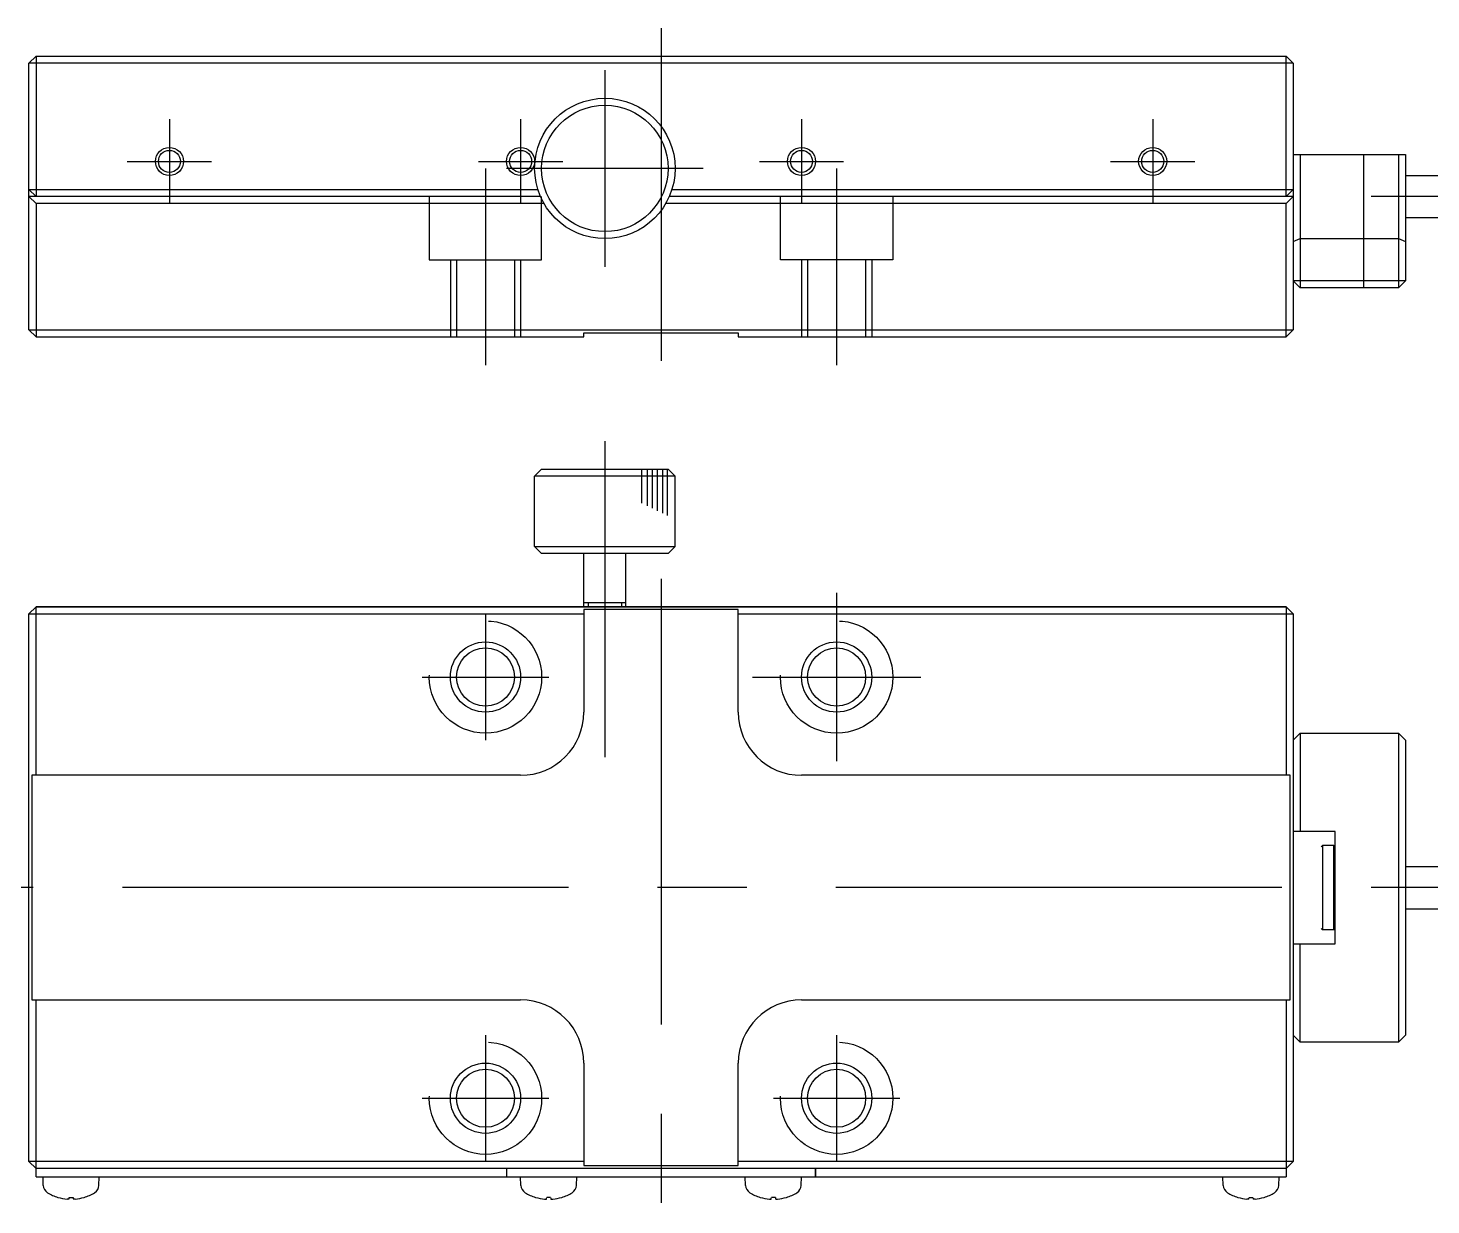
# Model space of a CAD drawing. Extents: x 1 to 272, y 0 to 189.
# Drawn here: x 91.2 to 191.1, y 10.2 to 94 of the extents above; entities that cross this region are included whole.
import ezdxf

# ---------------------------------------------------------------- set-up
doc = ezdxf.new("R2010")
doc.units = 0
doc.linetypes.add('CENTER', pattern=[50.8, 31.75, -6.35, 6.35, -6.35])
doc.linetypes.add('DASHED', pattern=[19.05, 12.7, -6.35])
doc.layers.get('0').update_dxf_attribs({"linetype": 'CONTINUOUS'})
doc.layers.add('CENTER', color=1, linetype='CENTER')

msp = doc.modelspace()

# ---------------------------------------------------------------- linework, layer by layer
at = {"color": 7, "linetype": 'CONTINUOUS'}
for p, q in [((91.265, 91.514), (91.765, 92.014)), ((91.765, 92.014), (180.765, 92.014)), ((91.765, 92.014), (91.765, 82.014)), ((180.765, 92.014), (181.265, 91.514)), ((180.765, 82.014), (180.765, 92.014)), ((91.265, 72.514), (91.265, 91.514)), ((181.265, 91.514), (91.265, 91.514)), ((181.265, 91.514), (181.265, 72.514)), ((181.265, 85.014), (189.265, 85.014)), ((181.765, 85.014), (181.765, 75.514)), ((186.265, 85.014), (186.265, 75.514)), ((188.765, 85.014), (188.765, 75.514)), ((189.265, 85.014), (189.265, 76.014)), ((189.265, 83.514), (217.765, 83.514)), ((91.765, 82.014), (91.265, 82.514)), ((91.265, 82.514), (127.495, 82.514)), ((127.682, 82.014), (91.265, 82.014)), ((91.765, 81.514), (91.265, 82.014)), ((181.265, 82.014), (136.847, 82.014)), ((137.034, 82.514), (181.265, 82.514)), ((181.265, 82.514), (180.765, 82.014)), ((180.765, 81.514), (181.265, 82.014)), ((127.934, 81.514), (91.765, 81.514)), ((91.765, 81.514), (91.765, 72.014)), ((180.765, 81.514), (136.595, 81.514)), ((180.765, 72.014), (180.765, 81.514)), ((189.265, 80.514), (217.765, 80.514)), ((181.265, 78.807), (181.765, 79.014)), ((181.765, 79.014), (188.765, 79.014)), ((188.765, 79.014), (189.265, 78.807)), ((181.765, 75.514), (181.265, 76.014)), ((189.265, 76.014), (181.265, 76.014)), ((189.265, 76.014), (188.765, 75.514)), ((188.765, 75.514), (181.765, 75.514)), ((91.265, 72.514), (91.765, 72.014)), ((91.265, 72.514), (181.265, 72.514)), ((91.765, 72.014), (130.765, 72.014)), ((130.765, 72.014), (130.765, 72.314)), ((130.765, 72.314), (141.765, 72.314)), ((141.765, 72.314), (141.765, 72.014)), ((141.765, 72.014), (180.765, 72.014)), ((180.765, 72.014), (181.265, 72.514)), ((127.765, 62.594), (127.265, 62.094)), ((137.265, 62.094), (127.265, 62.094)), ((127.265, 57.094), (127.265, 62.094)), ((127.765, 62.594), (136.765, 62.594)), ((136.765, 62.594), (137.265, 62.094)), ((137.265, 57.094), (137.265, 62.094)), ((127.265, 57.094), (137.265, 57.094)), ((127.765, 56.594), (127.265, 57.094)), ((136.765, 56.594), (137.265, 57.094)), ((136.765, 56.594), (127.765, 56.594)), ((130.765, 52.794), (130.765, 56.594)), ((133.765, 52.794), (133.765, 56.594)), ((130.765, 53.094), (133.765, 53.094)), ((91.265, 52.294), (91.765, 52.794)), ((91.265, 13.294), (91.265, 52.294)), ((91.265, 52.294), (130.765, 52.294)), ((91.765, 52.794), (180.765, 52.794)), ((91.765, 40.794), (91.765, 52.794)), ((180.765, 52.794), (91.765, 52.794)), ((141.765, 52.594), (130.765, 52.594)), ((130.765, 52.594), (130.765, 45.294)), ((141.765, 45.294), (141.765, 52.594)), ((141.765, 52.294), (181.265, 52.294)), ((180.765, 52.794), (181.265, 52.294)), ((180.765, 52.794), (180.765, 40.794)), ((181.265, 52.294), (181.265, 13.294)), ((181.265, 43.294), (181.765, 43.794)), ((181.765, 43.794), (188.765, 43.794)), ((181.765, 43.794), (181.765, 36.794)), ((188.765, 43.794), (189.265, 43.294)), ((188.765, 43.794), (188.765, 21.794)), ((189.265, 43.294), (189.265, 22.294)), ((91.465, 40.794), (91.465, 24.794)), ((126.265, 40.794), (91.465, 40.794)), ((146.265, 40.794), (146.265, 40.794)), ((181.065, 40.794), (146.265, 40.794)), ((181.065, 24.794), (181.065, 40.794)), ((184.265, 36.794), (181.265, 36.794)), ((184.265, 28.794), (184.265, 36.794)), ((183.265, 35.694), (183.365, 35.794)), ((183.365, 35.794), (183.365, 29.794)), ((184.165, 35.794), (183.365, 35.794)), ((184.165, 29.794), (184.165, 35.794)), ((184.265, 35.694), (184.165, 35.794)), ((189.265, 34.294), (217.765, 34.294)), ((189.265, 31.294), (217.765, 31.294)), ((183.265, 29.894), (183.365, 29.794)), ((184.165, 29.794), (183.365, 29.794)), ((184.265, 29.894), (184.165, 29.794)), ((181.265, 28.794), (184.265, 28.794)), ((181.765, 21.794), (181.765, 28.794)), ((91.465, 24.794), (126.265, 24.794)), ((91.765, 12.194), (91.765, 24.794)), ((146.265, 24.794), (181.065, 24.794)), ((180.765, 24.794), (180.765, 12.194)), ((181.765, 21.794), (181.265, 22.294)), ((189.265, 22.294), (188.765, 21.794)), ((188.765, 21.794), (181.765, 21.794)), ((130.765, 20.294), (130.765, 12.994)), ((141.765, 12.994), (141.765, 20.294)), ((91.765, 12.794), (91.265, 13.294)), ((130.765, 13.294), (91.265, 13.294)), ((130.765, 12.994), (141.765, 12.994)), ((181.265, 13.294), (141.765, 13.294)), ((181.265, 13.294), (180.765, 12.794)), ((180.765, 12.794), (91.765, 12.794)), ((91.765, 12.194), (180.765, 12.194)), ((92.286, 11.59), (92.265, 12.194)), ((96.244, 11.59), (96.265, 12.194)), ((125.265, 12.794), (125.265, 12.194)), ((125.265, 12.794), (125.265, 12.194)), ((126.286, 11.59), (126.265, 12.194)), ((130.244, 11.59), (130.265, 12.194)), ((142.286, 11.59), (142.265, 12.194)), ((146.244, 11.59), (146.265, 12.194)), ((147.265, 12.194), (147.265, 12.794)), ((147.265, 12.794), (147.265, 12.194)), ((176.286, 11.59), (176.265, 12.194)), ((180.243, 11.59), (180.265, 12.194)), ((93.346, 10.732), (93.347, 10.732)), ((94, 10.61), (93.975, 10.612)), ((94.023, 10.608), (94, 10.61)), ((94.035, 10.608), (94.023, 10.608)), ((94.045, 10.607), (94.035, 10.608)), ((94.055, 10.607), (94.045, 10.607)), ((94.064, 10.607), (94.055, 10.607)), ((94.072, 10.607), (94.064, 10.607)), ((94.079, 10.607), (94.072, 10.607)), ((94.086, 10.608), (94.079, 10.607)), ((94.091, 10.608), (94.086, 10.608)), ((94.096, 10.609), (94.091, 10.608)), ((94.099, 10.61), (94.096, 10.609)), ((94.101, 10.611), (94.099, 10.61)), ((94.102, 10.612), (94.101, 10.611)), ((94.126, 10.732), (94.403, 10.732)), ((94.428, 10.611), (94.427, 10.612)), ((94.43, 10.61), (94.428, 10.611)), ((94.433, 10.609), (94.43, 10.61)), ((94.438, 10.608), (94.433, 10.609)), ((94.443, 10.608), (94.438, 10.608)), ((94.45, 10.607), (94.443, 10.608)), ((94.457, 10.607), (94.45, 10.607)), ((94.465, 10.607), (94.457, 10.607)), ((94.474, 10.607), (94.465, 10.607)), ((94.484, 10.607), (94.474, 10.607)), ((94.495, 10.608), (94.484, 10.607)), ((94.506, 10.608), (94.495, 10.608)), ((94.554, 10.612), (94.506, 10.608)), ((95.182, 10.732), (95.183, 10.732)), ((127.347, 10.732), (127.346, 10.732)), ((127.975, 10.612), (128.023, 10.608)), ((128.023, 10.608), (128.034, 10.608)), ((128.034, 10.608), (128.045, 10.607)), ((128.045, 10.607), (128.055, 10.607)), ((128.055, 10.607), (128.064, 10.607)), ((128.064, 10.607), (128.072, 10.607)), ((128.072, 10.607), (128.079, 10.607)), ((128.079, 10.607), (128.086, 10.608)), ((128.086, 10.608), (128.091, 10.608)), ((128.091, 10.608), (128.096, 10.609)), ((128.096, 10.609), (128.099, 10.61)), ((128.099, 10.61), (128.101, 10.611)), ((128.101, 10.611), (128.102, 10.612)), ((128.403, 10.732), (128.126, 10.732)), ((128.427, 10.612), (128.428, 10.611)), ((128.428, 10.611), (128.43, 10.61)), ((128.43, 10.61), (128.433, 10.609)), ((128.433, 10.609), (128.438, 10.608)), ((128.438, 10.608), (128.443, 10.608)), ((128.443, 10.608), (128.45, 10.607)), ((128.45, 10.607), (128.457, 10.607)), ((128.457, 10.607), (128.465, 10.607)), ((128.465, 10.607), (128.474, 10.607)), ((128.474, 10.607), (128.484, 10.607)), ((128.484, 10.607), (128.495, 10.608)), ((128.495, 10.608), (128.506, 10.608)), ((128.506, 10.608), (128.53, 10.61)), ((128.53, 10.61), (128.554, 10.612)), ((129.183, 10.732), (129.182, 10.732)), ((143.347, 10.732), (143.346, 10.732)), ((143.975, 10.612), (144.023, 10.608)), ((144.023, 10.608), (144.034, 10.608)), ((144.034, 10.608), (144.045, 10.607)), ((144.045, 10.607), (144.055, 10.607)), ((144.055, 10.607), (144.064, 10.607)), ((144.064, 10.607), (144.072, 10.607)), ((144.072, 10.607), (144.079, 10.607)), ((144.079, 10.607), (144.086, 10.608)), ((144.086, 10.608), (144.091, 10.608)), ((144.091, 10.608), (144.096, 10.609)), ((144.096, 10.609), (144.099, 10.61)), ((144.099, 10.61), (144.101, 10.611)), ((144.101, 10.611), (144.102, 10.612)), ((144.403, 10.732), (144.126, 10.732)), ((144.427, 10.612), (144.428, 10.611)), ((144.428, 10.611), (144.43, 10.61)), ((144.43, 10.61), (144.433, 10.609)), ((144.433, 10.609), (144.438, 10.608)), ((144.438, 10.608), (144.443, 10.608)), ((144.443, 10.608), (144.45, 10.607)), ((144.45, 10.607), (144.457, 10.607)), ((144.457, 10.607), (144.465, 10.607)), ((144.465, 10.607), (144.474, 10.607)), ((144.474, 10.607), (144.484, 10.607)), ((144.484, 10.607), (144.495, 10.608)), ((144.495, 10.608), (144.506, 10.608)), ((144.506, 10.608), (144.53, 10.61)), ((144.53, 10.61), (144.554, 10.612)), ((145.183, 10.732), (145.182, 10.732)), ((177.346, 10.732), (177.347, 10.732)), ((178, 10.61), (177.975, 10.612)), ((178.023, 10.608), (178, 10.61)), ((178.035, 10.608), (178.023, 10.608)), ((178.045, 10.607), (178.035, 10.608)), ((178.055, 10.607), (178.045, 10.607)), ((178.064, 10.607), (178.055, 10.607)), ((178.072, 10.607), (178.064, 10.607)), ((178.079, 10.607), (178.072, 10.607)), ((178.086, 10.608), (178.079, 10.607)), ((178.091, 10.608), (178.086, 10.608)), ((178.096, 10.609), (178.091, 10.608)), ((178.099, 10.61), (178.096, 10.609)), ((178.101, 10.611), (178.099, 10.61)), ((178.102, 10.612), (178.101, 10.611)), ((178.126, 10.732), (178.403, 10.732)), ((178.428, 10.611), (178.427, 10.612)), ((178.43, 10.61), (178.428, 10.611)), ((178.433, 10.609), (178.43, 10.61)), ((178.438, 10.608), (178.433, 10.609)), ((178.443, 10.608), (178.438, 10.608)), ((178.45, 10.607), (178.443, 10.608)), ((178.457, 10.607), (178.45, 10.607)), ((178.465, 10.607), (178.457, 10.607)), ((178.474, 10.607), (178.465, 10.607)), ((178.484, 10.607), (178.474, 10.607)), ((178.495, 10.608), (178.484, 10.607)), ((178.506, 10.608), (178.495, 10.608)), ((178.554, 10.612), (178.506, 10.608)), ((179.182, 10.732), (179.183, 10.732))]:
    msp.add_line(p, q, dxfattribs=at)
at = {"color": 3, "linetype": 'DASHED'}
for p, q in [((119.765, 82.014), (119.765, 77.514)), ((127.765, 77.514), (127.765, 82.014)), ((144.765, 77.514), (144.765, 82.014)), ((152.765, 82.014), (152.765, 77.514)), ((119.765, 77.514), (127.765, 77.514)), ((121.265, 77.514), (121.265, 72.014)), ((121.698, 77.514), (121.698, 72.014)), ((125.832, 77.514), (125.832, 72.014)), ((126.265, 77.514), (126.265, 72.014)), ((152.765, 77.514), (144.765, 77.514)), ((146.265, 77.514), (146.265, 72.014)), ((146.698, 77.514), (146.698, 72.014)), ((150.832, 77.514), (150.832, 72.014)), ((151.265, 77.514), (151.265, 72.014))]:
    msp.add_line(p, q, dxfattribs=at)
at = {"color": 3, "linetype": 'CONTINUOUS'}
for p, q in [((134.879, 62.591), (134.879, 60.185)), ((135.282, 62.591), (135.282, 59.989)), ((135.64, 62.591), (135.64, 59.815)), ((135.998, 62.591), (135.998, 59.641)), ((136.356, 62.591), (136.356, 59.466)), ((136.691, 62.591), (136.691, 59.303)), ((131.066, 53.094), (131.066, 52.794)), ((133.464, 52.794), (133.464, 53.094))]:
    msp.add_line(p, q, dxfattribs=at)
at = {"color": 7, "linetype": 'CONTINUOUS'}
for centre, radius in [((132.265, 84.014), 5), ((132.265, 84.014), 4.5), ((101.265, 84.514), 0.783), ((126.265, 84.514), 0.783), ((146.265, 84.514), 0.783), ((171.265, 84.514), 0.783), ((123.765, 47.794), 2.067), ((148.765, 47.794), 2.067), ((123.765, 17.794), 2.067), ((148.765, 17.794), 2.067)]:
    msp.add_circle(centre, radius, dxfattribs=at)
at = {"color": 3, "linetype": 'CONTINUOUS'}
for centre, radius in [((101.265, 84.514), 1), ((126.265, 84.514), 1), ((146.265, 84.514), 1), ((171.265, 84.514), 1), ((123.765, 47.794), 2.5), ((148.765, 47.794), 2.5), ((123.765, 17.794), 2.5), ((148.765, 17.794), 2.5)]:
    msp.add_circle(centre, radius, dxfattribs=at)
at = {"color": 3, "linetype": 'DASHED'}
for centre in [(123.765, 47.794), (148.765, 47.794), (123.765, 17.794), (148.765, 17.794)]:
    msp.add_circle(centre, 4, dxfattribs=at)
at = {"color": 7, "linetype": 'CONTINUOUS'}
for centre, radius, start, end in [((126.265, 45.294), 4.5, 270, 0), ((146.265, 45.294), 4.5, 180, 270), ((126.265, 20.294), 4.5, 360, 90), ((146.265, 20.294), 4.5, 90, 180), ((92.925, 11.613), 0.64, 182, 238.45538), ((94.265, 13.794), 3.2, 238.45538, 252.98882), ((94.265, 13.794), 3.2, 287.01118, 301.54462), ((95.604, 11.613), 0.64, 301.54462, 358), ((126.925, 11.613), 0.64, 182, 238.45538), ((128.265, 13.794), 3.2, 238.45538, 252.98882), ((128.265, 13.794), 3.2, 287.01118, 301.54462), ((129.604, 11.613), 0.64, 301.54462, 358), ((142.925, 11.613), 0.64, 182, 238.45538), ((144.265, 13.794), 3.2, 238.45538, 252.98882), ((144.265, 13.794), 3.2, 287.01118, 301.54462), ((145.604, 11.613), 0.64, 301.54462, 358), ((176.925, 11.613), 0.64, 182, 238.45538), ((178.265, 13.794), 3.2, 238.45538, 252.98882), ((178.265, 13.794), 3.2, 287.01118, 301.54462), ((179.604, 11.613), 0.64, 301.54462, 358), ((93.346, 10.792), 0.06, 252.98882, 270), ((94.26, 13.803), 3.204, 253.27974, 264.89641), ((93.012, 10.894), 1.125, 345.49038, 351.86939), ((95.516, 10.894), 1.125, 188.13061, 194.50962), ((94.269, 13.803), 3.204, 275.10359, 286.72026), ((95.183, 10.792), 0.06, 270, 287.01118), ((127.346, 10.792), 0.06, 252.98882, 270), ((128.26, 13.803), 3.204, 253.27974, 264.89641), ((127.013, 10.894), 1.125, 345.49038, 351.86939), ((129.517, 10.894), 1.125, 188.13061, 194.50962), ((128.269, 13.803), 3.204, 275.10359, 286.72026), ((129.183, 10.792), 0.06, 270, 287.01118), ((143.346, 10.792), 0.06, 252.98882, 270), ((144.26, 13.803), 3.204, 253.27974, 264.89641), ((143.013, 10.894), 1.125, 345.49038, 351.86939), ((145.517, 10.894), 1.125, 188.13061, 194.50962), ((144.269, 13.803), 3.204, 275.10359, 286.72026), ((145.183, 10.792), 0.06, 270, 287.01118), ((177.346, 10.792), 0.06, 252.98882, 270), ((178.26, 13.803), 3.204, 253.27974, 264.89641), ((177.012, 10.894), 1.125, 345.49038, 351.86939), ((179.516, 10.894), 1.125, 188.13061, 194.50962), ((178.269, 13.803), 3.204, 275.10359, 286.72026), ((179.183, 10.792), 0.06, 270, 287.01118)]:
    msp.add_arc(centre, radius, start, end, dxfattribs=at)
at = {"layer": 'CENTER', "color": 1, "linetype": 'CENTER'}
for p, q in [((136.265, 94.014), (136.265, 70.314)), ((132.265, 91.014), (132.265, 77.014)), ((101.265, 87.514), (101.265, 81.514)), ((126.265, 87.514), (126.265, 81.514)), ((146.265, 87.514), (146.265, 81.514)), ((171.265, 87.514), (171.265, 81.514)), ((98.265, 84.514), (104.265, 84.514)), ((123.265, 84.514), (129.265, 84.514)), ((123.765, 84.014), (123.765, 70.014)), ((139.265, 84.014), (125.265, 84.014)), ((143.265, 84.514), (149.265, 84.514)), ((148.765, 84.014), (148.765, 70.014)), ((168.265, 84.514), (174.265, 84.514)), ((231.265, 82.014), (179.265, 82.014)), ((132.265, 64.594), (132.265, 42.094)), ((136.265, 54.794), (136.265, 10.194)), ((148.765, 53.794), (148.765, 41.794)), ((123.765, 52.294), (123.765, 43.294)), ((148.765, 52.294), (148.765, 43.294)), ((119.265, 47.794), (128.265, 47.794)), ((142.765, 47.794), (154.765, 47.794)), ((144.265, 47.794), (153.265, 47.794)), ((231.265, 32.794), (89.765, 32.794)), ((123.765, 22.294), (123.765, 13.294)), ((148.765, 22.294), (148.765, 13.294)), ((119.265, 17.794), (128.265, 17.794)), ((144.265, 17.794), (153.265, 17.794))]:
    msp.add_line(p, q, dxfattribs=at)

doc.saveas('drawing.dxf')
